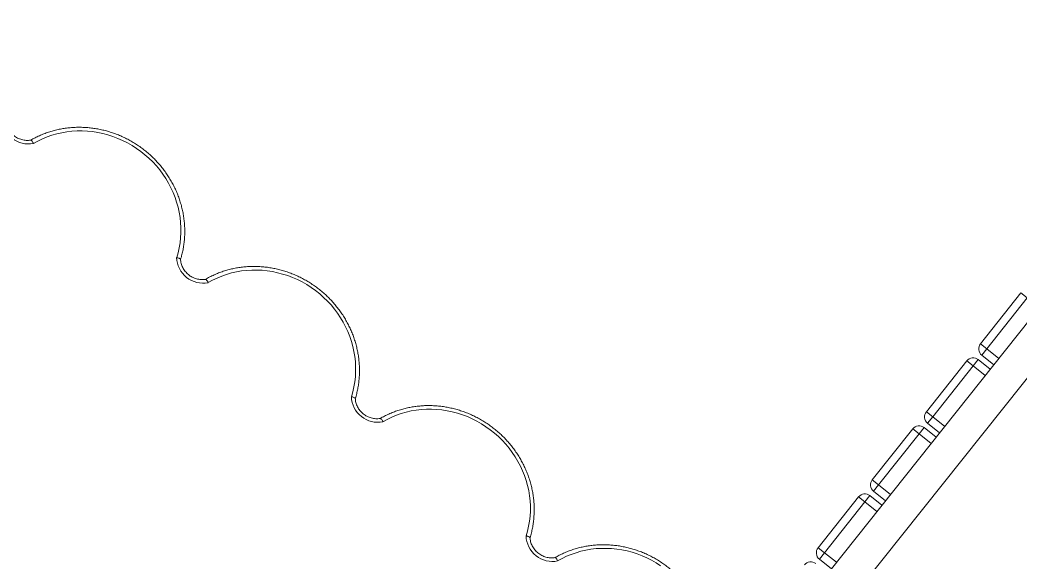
# Model space of a CAD drawing. Header units: millimetres. Extents: x -229914 to 856942, y -268655 to 87212.
# Drawn here: x -136957 to -135724, y 19449 to 20117 of the extents above; entities that cross this region are included whole.
import ezdxf

# ---------------------------------------------------------------- set-up
doc = ezdxf.new("R2010")
doc.units = ezdxf.units.MM

# ---------------------------------------------------------------- blocks, each defined once
blk = doc.blocks.new('Т912NEW')
at = {"color": 7, "linetype": 'Continuous', "lineweight": 15}
for p, q in [((3839.6, 530.2), (3839.6, -1000.8)), ((3881.9, -1000.8), (3881.9, 518.2)), ((3810.7, -2.3), (3810.7, 77.7)), ((3820.7, 77.7), (3810.7, 77.7)), ((3820.7, 77.7), (3820.7, -2.3)), ((3810.7, -2.3), (3820.7, -2.3)), ((3820.7, -12.3), (3820.7, -2.3)), ((3839.6, -12.3), (3820.7, -12.3)), ((3820.7, -29.3), (3820.7, -19.3)), ((3820.7, -19.3), (3839.6, -19.3)), ((3820.7, -29.3), (3810.7, -29.3)), ((3810.7, -109.3), (3810.7, -29.3)), ((3820.7, -29.3), (3820.7, -109.3)), ((3810.7, -109.3), (3820.7, -109.3)), ((3820.7, -119.3), (3820.7, -109.3)), ((3839.6, -119.3), (3820.7, -119.3)), ((3820.7, -136.3), (3820.7, -126.3)), ((3820.7, -126.3), (3839.6, -126.3)), ((3810.7, -216.3), (3810.7, -136.3)), ((3820.7, -136.3), (3810.7, -136.3)), ((3820.7, -136.3), (3820.7, -216.3)), ((3810.7, -216.3), (3820.7, -216.3)), ((3820.7, -226.3), (3820.7, -216.3)), ((3839.6, -226.3), (3820.7, -226.3)), ((3820.7, -243.3), (3820.7, -233.3)), ((3820.7, -233.3), (3839.6, -233.3)), ((3820.7, -243.3), (3810.7, -243.3)), ((3810.7, -323.3), (3810.7, -243.3)), ((3820.7, -243.3), (3820.7, -323.3)), ((3810.7, -323.3), (3820.7, -323.3)), ((3820.7, -333.3), (3820.7, -323.3)), ((3839.6, -333.3), (3820.7, -333.3))]:
    blk.add_line(p, q, dxfattribs=at)
at = {"color": 8, "linetype": 'Continuous', "lineweight": 15}
for p, q in [((3820.7, -2.3), (3839.6, -2.3)), ((3839.6, -29.3), (3820.7, -29.3)), ((3820.7, -109.3), (3839.6, -109.3)), ((3839.6, -136.3), (3820.7, -136.3)), ((3820.7, -216.3), (3839.6, -216.3)), ((3839.6, -243.3), (3820.7, -243.3)), ((3820.7, -323.3), (3839.6, -323.3))]:
    blk.add_line(p, q, dxfattribs=at)
at = {"color": 7, "linetype": 'Continuous', "lineweight": 15, "flags": 128}
for points in [[(2970.4, -535.8), (2968.1, -530.1), (2965.4, -524.5), (2962.4, -519), (2959.1, -513.8), (2955.5, -508.7), (2951.5, -503.7), (2947.3, -499), (2942.9, -494.5), (2938.2, -490.3), (2933.2, -486.3), (2928, -482.6), (2922.7, -479.1), (2917.1, -475.9), (2911.3, -473), (2905.4, -470.4), (2899.3, -468.1), (2893.1, -466.1), (2886.9, -464.5), (2880.5, -463.1), (2874, -462.1), (2867.5, -461.5), (2861, -461.1), (2854.5, -461.1), (2848, -461.5), (2841.5, -462.1), (2835, -463.1), (2828.6, -464.5), (2822.4, -466.1), (2816.2, -468.1), (2810.1, -470.4), (2804.2, -473), (2798.4, -475.9), (2792.8, -479.1), (2787.5, -482.6), (2782.3, -486.3), (2777.3, -490.3), (2772.6, -494.5), (2768.1, -499), (2764, -503.7), (2760, -508.7), (2756.4, -513.8), (2753.1, -519), (2750.1, -524.5), (2747.4, -530.1), (2745, -535.8)], [(3245.4, -535.8), (3243.1, -530.1), (3240.4, -524.5), (3237.4, -519), (3234.1, -513.8), (3230.5, -508.7), (3226.5, -503.7), (3222.3, -499), (3217.9, -494.5), (3213.2, -490.3), (3208.2, -486.3), (3203, -482.6), (3197.7, -479.1), (3192.1, -475.9), (3186.3, -473), (3180.4, -470.4), (3174.3, -468.1), (3168.1, -466.1), (3161.9, -464.5), (3155.5, -463.1), (3149, -462.1), (3142.5, -461.5), (3136, -461.1), (3129.5, -461.1), (3123, -461.5), (3116.5, -462.1), (3110, -463.1), (3103.6, -464.5), (3097.4, -466.1), (3091.2, -468.1), (3085.1, -470.4), (3079.2, -473), (3073.4, -475.9), (3067.8, -479.1), (3062.5, -482.6), (3057.3, -486.3), (3052.3, -490.3), (3047.6, -494.5), (3043.1, -499), (3039, -503.7), (3035, -508.7), (3031.4, -513.8), (3028.1, -519), (3025.1, -524.5), (3022.4, -530.1), (3020, -535.8)], [(3520.4, -535.8), (3518.1, -530.1), (3515.4, -524.5), (3512.4, -519), (3509.1, -513.8), (3505.5, -508.7), (3501.5, -503.7), (3497.3, -499), (3492.9, -494.5), (3488.2, -490.3), (3483.2, -486.3), (3478, -482.6), (3472.7, -479.1), (3467.1, -475.9), (3461.3, -473), (3455.4, -470.4), (3449.3, -468.1), (3443.1, -466.1), (3436.9, -464.5), (3430.5, -463.1), (3424, -462.1), (3417.5, -461.5), (3411, -461.1), (3404.5, -461.1), (3398, -461.5), (3391.5, -462.1), (3385, -463.1), (3378.6, -464.5), (3372.4, -466.1), (3366.2, -468.1), (3360.1, -470.4), (3354.2, -473), (3348.4, -475.9), (3342.8, -479.1), (3337.5, -482.6), (3332.3, -486.3), (3327.3, -490.3), (3322.6, -494.5), (3318.1, -499), (3314, -503.7), (3310, -508.7), (3306.4, -513.8), (3303.1, -519), (3300.1, -524.5), (3297.4, -530.1), (3295, -535.8)], [(3673, -461.5), (3666.5, -462.1), (3660, -463.1), (3653.6, -464.5), (3647.4, -466.1), (3641.2, -468.1), (3635.1, -470.4), (3629.2, -473), (3623.4, -475.9), (3617.8, -479.1), (3612.5, -482.6), (3607.3, -486.3), (3602.3, -490.3), (3597.6, -494.5), (3593.1, -499), (3589, -503.7), (3585, -508.7), (3581.4, -513.8), (3578.1, -519), (3575.1, -524.5), (3572.4, -530.1), (3570, -535.8)]]:
    blk.add_lwpolyline(points, dxfattribs=at)
at = {"color": 7, "linetype": 'Continuous', "lineweight": 15}
for centre, radius, start, end in [((3820.7, -2.3), 10, 180, 270), ((3820.7, -29.3), 10, 90, 180), ((3820.7, -109.3), 10, 180, 270), ((3820.7, -136.3), 10, 90, 180), ((3820.7, -216.3), 10, 180, 270), ((3820.7, -243.3), 10, 90, 180), ((3820.7, -323.3), 10, 180, 270), ((3820.7, -350.3), 10, 90, 180), ((2720.2, -514.6), 32.7, 220.5751, 319.4249), ((2995.2, -514.6), 32.7, 220.5751, 319.4249), ((3270.2, -514.6), 32.7, 220.5752, 319.4248), ((3545.2, -514.6), 32.7, 220.5752, 319.4248)]:
    blk.add_arc(centre, radius, start, end, dxfattribs=at)
for points, knots in [([(2975.7, -534.8), (2975.6, -534.7), (2974.9, -532.7), (2973.2, -528.8), (2970.6, -523.4), (2967.7, -518.2), (2964.5, -513.1), (2961, -508.1), (2957.3, -503.3), (2953.4, -498.7), (2949.1, -494.3), (2944.7, -490), (2940, -486), (2935.2, -482.3), (2930.1, -478.7), (2924.9, -475.4), (2919.5, -472.4), (2913.9, -469.6), (2908.2, -467.1), (2902.3, -464.8), (2896.4, -462.8), (2890.3, -461.2), (2884.2, -459.8), (2878, -458.6), (2871.8, -457.8), (2865.5, -457.3), (2859.2, -457.1), (2852.9, -457.2), (2846.6, -457.6), (2840.3, -458.2), (2834.1, -459.2), (2827.9, -460.5), (2821.8, -462), (2815.8, -463.9), (2809.9, -466), (2804.2, -468.4), (2798.5, -471.1), (2793, -474), (2787.7, -477.2), (2782.6, -480.6), (2777.6, -484.3), (2772.8, -488.2), (2768.3, -492.4), (2764, -496.7), (2759.9, -501.2), (2756.1, -505.9), (2752.5, -510.8), (2749.2, -515.9), (2746.1, -521.1), (2743.4, -526.5), (2741.3, -531), (2740.2, -533.9), (2739.8, -534.9)], [0, 0, 0, 0, 0.001725, 0.02225, 0.042778, 0.06331, 0.083846, 0.104386, 0.124931, 0.145481, 0.166034, 0.186592, 0.207155, 0.227721, 0.248292, 0.268867, 0.289445, 0.310026, 0.33061, 0.351198, 0.371787, 0.392379, 0.412973, 0.433569, 0.454166, 0.474764, 0.495363, 0.515963, 0.536563, 0.557163, 0.577764, 0.598363, 0.618962, 0.639559, 0.660156, 0.68075, 0.701343, 0.721933, 0.742522, 0.763106, 0.783688, 0.804267, 0.824841, 0.845411, 0.865978, 0.88654, 0.907097, 0.92765, 0.948198, 0.968742, 0.989281, 1, 1, 1, 1]), ([(3250.7, -534.8), (3250.6, -534.7), (3249.9, -532.7), (3248.2, -528.8), (3245.6, -523.4), (3242.7, -518.2), (3239.5, -513.1), (3236, -508.1), (3232.3, -503.3), (3228.4, -498.7), (3224.1, -494.3), (3219.7, -490), (3215, -486), (3210.2, -482.3), (3205.1, -478.7), (3199.9, -475.4), (3194.5, -472.4), (3188.9, -469.6), (3183.2, -467.1), (3177.3, -464.8), (3171.4, -462.8), (3165.3, -461.2), (3159.2, -459.8), (3153, -458.6), (3146.8, -457.8), (3140.5, -457.3), (3134.2, -457.1), (3127.9, -457.2), (3121.6, -457.6), (3115.3, -458.2), (3109.1, -459.2), (3102.9, -460.5), (3096.8, -462), (3090.8, -463.9), (3084.9, -466), (3079.2, -468.4), (3073.5, -471.1), (3068, -474), (3062.7, -477.2), (3057.6, -480.6), (3052.6, -484.3), (3047.8, -488.2), (3043.3, -492.4), (3039, -496.7), (3034.9, -501.2), (3031.1, -505.9), (3027.5, -510.8), (3024.2, -515.9), (3021.1, -521.1), (3018.4, -526.5), (3016.3, -531), (3015.2, -533.9), (3014.8, -534.9)], [0, 0, 0, 0, 0.001725, 0.02225, 0.042778, 0.06331, 0.083846, 0.104386, 0.124931, 0.14548, 0.166034, 0.186592, 0.207155, 0.227722, 0.248292, 0.268867, 0.289445, 0.310026, 0.330611, 0.351197, 0.371788, 0.392379, 0.412973, 0.433569, 0.454166, 0.474764, 0.495364, 0.515963, 0.536563, 0.557163, 0.577763, 0.598363, 0.618962, 0.63956, 0.660156, 0.68075, 0.701343, 0.721933, 0.742522, 0.763107, 0.783688, 0.804267, 0.824841, 0.845412, 0.865978, 0.88654, 0.907097, 0.92765, 0.948198, 0.968742, 0.989281, 1, 1, 1, 1]), ([(3525.7, -534.8), (3525.6, -534.7), (3524.9, -532.7), (3523.2, -528.8), (3520.6, -523.4), (3517.7, -518.2), (3514.5, -513.1), (3511, -508.1), (3507.3, -503.3), (3503.4, -498.7), (3499.1, -494.3), (3494.7, -490), (3490, -486), (3485.2, -482.3), (3480.1, -478.7), (3474.9, -475.4), (3469.5, -472.4), (3463.9, -469.6), (3458.2, -467.1), (3452.3, -464.8), (3446.4, -462.8), (3440.3, -461.2), (3434.2, -459.8), (3428, -458.6), (3421.8, -457.8), (3415.5, -457.3), (3409.2, -457.1), (3402.9, -457.2), (3396.6, -457.6), (3390.3, -458.2), (3384.1, -459.2), (3377.9, -460.5), (3371.8, -462), (3365.8, -463.9), (3359.9, -466), (3354.2, -468.4), (3348.5, -471.1), (3343, -474), (3337.7, -477.2), (3332.6, -480.6), (3327.6, -484.3), (3322.8, -488.2), (3318.3, -492.4), (3314, -496.7), (3309.9, -501.2), (3306.1, -505.9), (3302.5, -510.8), (3299.2, -515.9), (3296.1, -521.1), (3293.4, -526.5), (3291.3, -531), (3290.2, -533.9), (3289.8, -534.9)], [0, 0, 0, 0, 0.001725, 0.02225, 0.042778, 0.06331, 0.083846, 0.104386, 0.124931, 0.14548, 0.166034, 0.186592, 0.207155, 0.227721, 0.248292, 0.268867, 0.289445, 0.310026, 0.330611, 0.351198, 0.371787, 0.392379, 0.412973, 0.433569, 0.454166, 0.474764, 0.495363, 0.515963, 0.536563, 0.557164, 0.577763, 0.598363, 0.618962, 0.639559, 0.660156, 0.68075, 0.701343, 0.721933, 0.742521, 0.763106, 0.783688, 0.804266, 0.824841, 0.845412, 0.865978, 0.88654, 0.907097, 0.92765, 0.948198, 0.968742, 0.98928, 1, 1, 1, 1]), ([(3800.7, -534.8), (3800.6, -534.7), (3799.9, -532.7), (3798.2, -528.8), (3795.6, -523.4), (3792.7, -518.2), (3789.5, -513.1), (3786, -508.1), (3782.3, -503.3), (3778.4, -498.7), (3774.1, -494.3), (3769.7, -490), (3765, -486), (3760.2, -482.3), (3755.1, -478.7), (3749.9, -475.4), (3744.5, -472.4), (3738.9, -469.6), (3733.2, -467.1), (3727.3, -464.8), (3721.4, -462.8), (3715.3, -461.2), (3709.2, -459.8), (3703, -458.6), (3696.8, -457.8), (3690.5, -457.3), (3684.2, -457.1), (3677.9, -457.2), (3671.6, -457.6), (3665.3, -458.2), (3659.1, -459.2), (3652.9, -460.5), (3646.8, -462), (3640.8, -463.9), (3634.9, -466), (3629.2, -468.4), (3623.5, -471.1), (3618, -474), (3612.7, -477.2), (3607.6, -480.6), (3602.6, -484.3), (3597.8, -488.2), (3593.3, -492.4), (3589, -496.7), (3584.9, -501.2), (3581.1, -505.9), (3577.5, -510.8), (3574.2, -515.9), (3571.1, -521.1), (3568.4, -526.5), (3566.3, -531), (3565.2, -533.9), (3564.8, -534.9)], [0, 0, 0, 0, 0.001725, 0.02225, 0.042778, 0.06331, 0.083846, 0.104386, 0.124931, 0.145481, 0.166034, 0.186592, 0.207155, 0.227721, 0.248292, 0.268867, 0.289445, 0.310026, 0.330611, 0.351198, 0.371787, 0.392379, 0.412973, 0.433569, 0.454166, 0.474764, 0.495363, 0.515963, 0.536563, 0.557163, 0.577764, 0.598363, 0.618962, 0.639559, 0.660156, 0.68075, 0.701343, 0.721933, 0.742521, 0.763106, 0.783688, 0.804267, 0.824841, 0.845412, 0.865978, 0.88654, 0.907097, 0.92765, 0.948198, 0.968742, 0.989281, 1, 1, 1, 1]), ([(2739.9, -534.7), (2739.9, -534.7), (2739.2, -535.4), (2737.9, -536.7), (2735.7, -538.4), (2733.4, -539.9), (2730.9, -541.1), (2728.2, -542.1), (2725.5, -542.8), (2722.7, -543.2), (2719.9, -543.3), (2717.1, -543.1), (2714.3, -542.6), (2711.6, -541.9), (2709, -540.9), (2706.5, -539.6), (2704.2, -538.1), (2702.2, -536.4), (2701.1, -535.2), (2700.6, -534.7)], [0, 0, 0, 0, 0.004286, 0.067693, 0.130993, 0.194126, 0.257114, 0.319981, 0.382753, 0.445452, 0.508101, 0.57072, 0.633328, 0.695939, 0.758581, 0.821278, 0.884054, 0.946942, 1, 1, 1, 1]), ([(2739.9, -534.7), (2740, -534.7), (2740.1, -534.4), (2740.8, -534.4), (2742.1, -534.6), (2743.6, -535.1), (2744.6, -535.6), (2745, -535.8), (2745, -535.8)], [0, 0, 0, 0, 0.076677, 0.323299, 0.571671, 0.823539, 0.996581, 1, 1, 1, 1]), ([(2975.5, -534.7), (2975.5, -534.7), (2975.4, -534.4), (2974.7, -534.4), (2973.4, -534.6), (2971.9, -535.1), (2970.9, -535.6), (2970.5, -535.8), (2970.4, -535.8)], [0, 0, 0, 0, 0.076961, 0.323515, 0.571812, 0.823592, 0.996595, 1, 1, 1, 1]), ([(3014.9, -534.7), (3014.9, -534.7), (3014.2, -535.4), (3012.9, -536.7), (3010.7, -538.4), (3008.4, -539.9), (3005.9, -541.1), (3003.2, -542.1), (3000.5, -542.8), (2997.7, -543.2), (2994.9, -543.3), (2992.1, -543.1), (2989.3, -542.6), (2986.6, -541.9), (2984, -540.9), (2981.5, -539.6), (2979.2, -538.1), (2977.2, -536.4), (2976.1, -535.2), (2975.6, -534.7)], [0, 0, 0, 0, 0.004284, 0.067694, 0.130993, 0.194126, 0.257112, 0.319981, 0.382751, 0.445452, 0.508102, 0.570721, 0.633325, 0.695939, 0.758581, 0.821276, 0.884054, 0.946942, 1, 1, 1, 1]), ([(3014.9, -534.7), (3015, -534.7), (3015.1, -534.4), (3015.8, -534.4), (3017.1, -534.6), (3018.6, -535.1), (3019.6, -535.6), (3020, -535.8), (3020, -535.8)], [0, 0, 0, 0, 0.076675, 0.323305, 0.571669, 0.823538, 0.996581, 1, 1, 1, 1]), ([(3250.5, -534.7), (3250.5, -534.7), (3250.4, -534.4), (3249.7, -534.4), (3248.4, -534.6), (3246.9, -535.1), (3245.9, -535.6), (3245.5, -535.8), (3245.4, -535.8)], [0, 0, 0, 0, 0.076961, 0.323514, 0.571801, 0.823592, 0.996583, 1, 1, 1, 1]), ([(3289.9, -534.7), (3289.9, -534.7), (3289.2, -535.4), (3287.9, -536.7), (3285.7, -538.4), (3283.4, -539.9), (3280.9, -541.1), (3278.2, -542.1), (3275.5, -542.8), (3272.7, -543.2), (3269.9, -543.3), (3267.1, -543.1), (3264.3, -542.6), (3261.6, -541.9), (3259, -540.9), (3256.5, -539.6), (3254.2, -538.1), (3252.2, -536.4), (3251.1, -535.2), (3250.6, -534.7)], [0, 0, 0, 0, 0.004284, 0.067692, 0.130994, 0.194124, 0.257113, 0.31998, 0.382752, 0.445451, 0.5081, 0.570719, 0.633327, 0.695941, 0.758583, 0.821278, 0.884056, 0.946943, 1, 1, 1, 1]), ([(3289.9, -534.7), (3290, -534.7), (3290.1, -534.4), (3290.8, -534.4), (3292.1, -534.6), (3293.6, -535.1), (3294.6, -535.6), (3295, -535.8), (3295, -535.8)], [0, 0, 0, 0, 0.076675, 0.323306, 0.57168, 0.823537, 0.996594, 1, 1, 1, 1]), ([(3525.5, -534.7), (3525.5, -534.7), (3525.4, -534.4), (3524.7, -534.4), (3523.4, -534.6), (3521.9, -535.1), (3520.9, -535.6), (3520.5, -535.8), (3520.4, -535.8)], [0, 0, 0, 0, 0.076962, 0.323511, 0.571802, 0.823593, 0.996583, 1, 1, 1, 1]), ([(3564.9, -534.7), (3564.9, -534.7), (3564.2, -535.4), (3562.9, -536.7), (3560.7, -538.4), (3558.4, -539.9), (3555.9, -541.1), (3553.2, -542.1), (3550.5, -542.8), (3547.7, -543.2), (3544.9, -543.3), (3542.1, -543.1), (3539.3, -542.6), (3536.6, -541.9), (3534, -540.9), (3531.5, -539.6), (3529.2, -538.1), (3527.2, -536.4), (3526.1, -535.2), (3525.6, -534.7)], [0, 0, 0, 0, 0.004285, 0.067693, 0.130994, 0.194125, 0.257113, 0.319981, 0.382752, 0.445451, 0.508101, 0.570721, 0.633327, 0.69594, 0.758582, 0.821278, 0.884055, 0.946942, 1, 1, 1, 1]), ([(3564.9, -534.7), (3565, -534.7), (3565.1, -534.4), (3565.8, -534.4), (3567.1, -534.6), (3568.6, -535.1), (3569.6, -535.6), (3570, -535.8), (3570, -535.8)], [0, 0, 0, 0, 0.076676, 0.323302, 0.57167, 0.823538, 0.996588, 1, 1, 1, 1])]:
    blk.add_open_spline(points, degree=3, knots=knots, dxfattribs=at)

msp = doc.modelspace()

# ---------------------------------------------------------------- block references
at = {"rotation": 321.4676820499667}
msp.add_blockref('Т912NEW', (-138753.82306, 22094.20638), dxfattribs=at)

doc.saveas('drawing.dxf')
